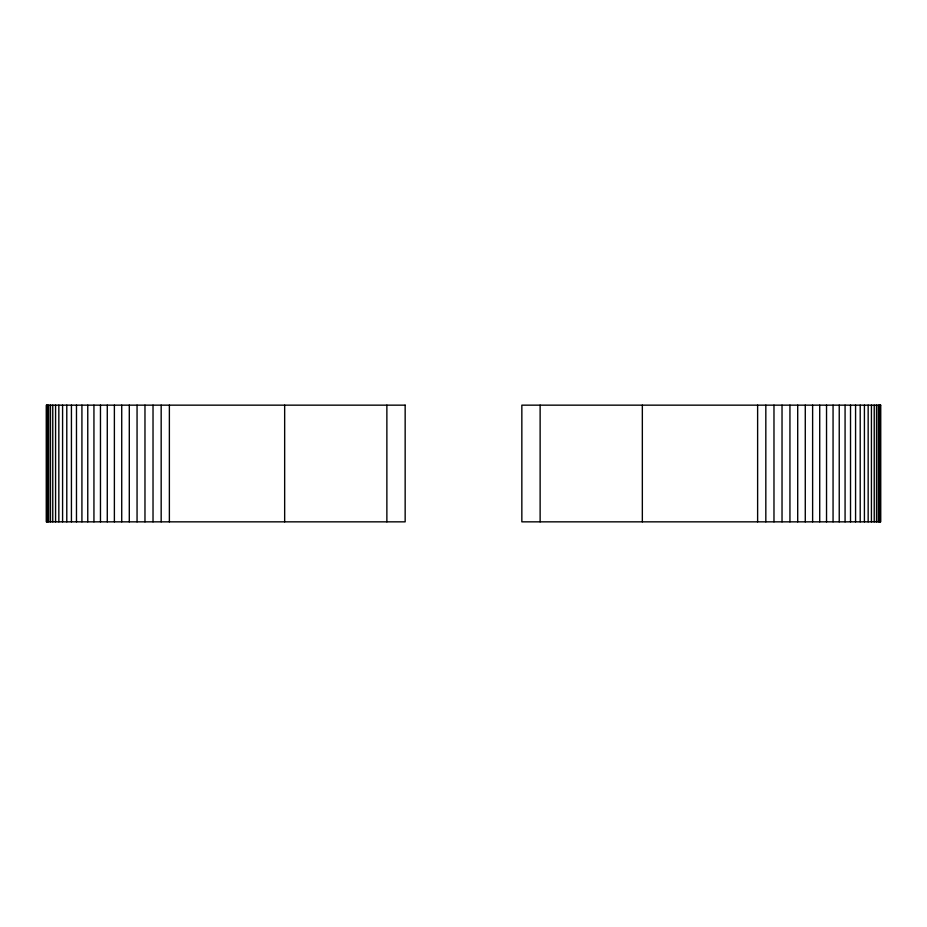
<?xml version="1.0" encoding="UTF-8"?>
<svg xmlns="http://www.w3.org/2000/svg" width="927" height="927" viewBox="0 0 927 927"><rect width="100%" height="100%" fill="white"/><g stroke="black" fill="none" stroke-linecap="round" stroke-linejoin="round"><path stroke-width="1.39" d="M880.395 405.157L880.395 521.843M879.619 405.157L879.619 521.843M878.321 405.157L878.321 521.843M876.525 405.157L876.525 521.843M874.231 405.157L874.231 521.843M871.426 405.157L871.426 521.843M868.159 405.157L868.159 521.843M864.416 405.157L864.416 521.843M860.21 405.157L860.21 521.843M855.575 405.157L855.575 521.843M850.522 405.157L850.522 521.843M845.076 405.157L845.076 521.843M839.236 405.157L839.236 521.843M833.06 405.157L833.06 521.843M826.536 405.157L826.536 521.843M819.723 405.157L819.723 521.843M812.62 405.157L812.62 521.843M805.273 405.157L805.273 521.843M797.707 405.157L797.707 521.843M789.943 405.157L789.943 521.843M782.029 405.157L782.029 521.843M773.975 405.157L773.975 521.843M765.829 405.157L765.829 521.843M757.626 405.157L757.626 521.843M642.341 405.157L642.341 521.843M540.128 405.157L540.128 521.843M386.872 405.157L386.872 521.843M284.659 405.157L284.659 521.843M169.374 405.157L169.374 521.843M161.171 405.157L161.171 521.843M153.025 405.157L153.025 521.843M144.971 405.157L144.971 521.843M137.057 405.157L137.057 521.843M129.293 405.157L129.293 521.843M121.727 405.157L121.727 521.843M114.38 405.157L114.38 521.843M107.277 405.157L107.277 521.843M100.464 405.157L100.464 521.843M93.94 405.157L93.94 521.843M87.764 405.157L87.764 521.843M81.924 405.157L81.924 521.843M76.477 405.157L76.477 521.843M71.425 405.157L71.425 521.843M66.79 405.157L66.79 521.843M62.584 405.157L62.584 521.843M58.841 405.157L58.841 521.843M55.574 405.157L55.574 521.843M52.769 405.157L52.769 521.843M50.475 405.157L50.475 521.843M48.679 405.157L48.679 521.843M47.381 405.157L47.381 521.843M46.605 405.157L46.605 521.843M405.157 405.157L46.35 405.157L46.35 521.843L405.157 521.843L405.157 405.157M880.65 405.157L521.843 405.157L521.843 521.843L880.65 521.843L880.65 405.157"/></g></svg>
